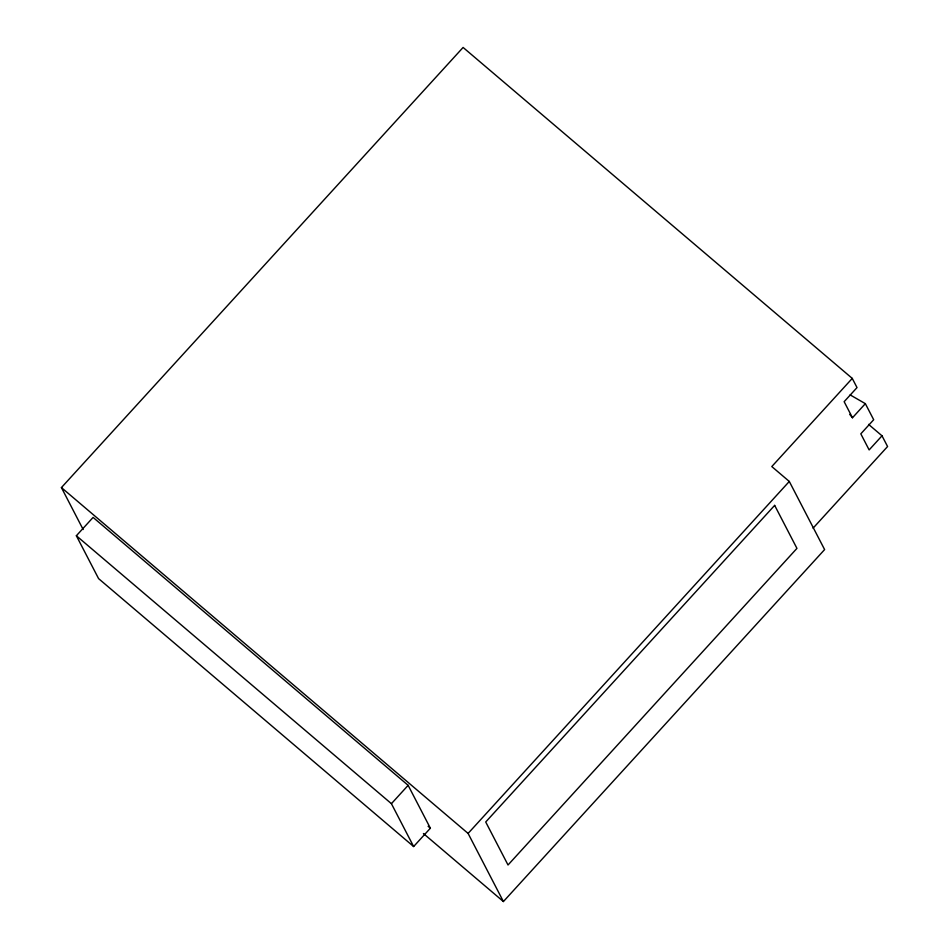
<?xml version="1.0" encoding="UTF-8"?>
<svg xmlns="http://www.w3.org/2000/svg" width="949" height="949" viewBox="0 0 949 949"><rect width="100%" height="100%" fill="white"/><g stroke="black" fill="none" stroke-linecap="round" stroke-linejoin="round"><path stroke-width="1.42" d="M83.156 529.518L61.424 487.584L463.1 47.45L852.261 378.402L857.018 387.583L844.147 401.688L852.475 417.762L865.346 403.657L850.138 394.891M76.359 535.746L93.097 517.407L408.141 785.333L430.372 828.204L413.634 846.544L98.589 578.617L76.359 535.746L391.415 803.673L413.634 846.544M391.415 803.673L408.141 785.333M852.261 378.402L771.798 466.564L789.295 481.451L824.61 549.578L503.409 901.55L423.42 833.53M503.409 901.55L468.094 833.424L789.295 481.451M868.572 424.381L882.012 435.805L869.142 449.921L860.814 433.835L873.685 419.731L865.346 403.657M813.068 528.166L887.576 446.528L882.012 435.805M61.424 487.584L468.094 833.424M428.106 826.282L430.372 828.204M849.746 414.393L852.475 417.762M774.657 505.378L485.722 821.988L508.023 864.99L796.946 548.38L774.657 505.378"/></g></svg>
